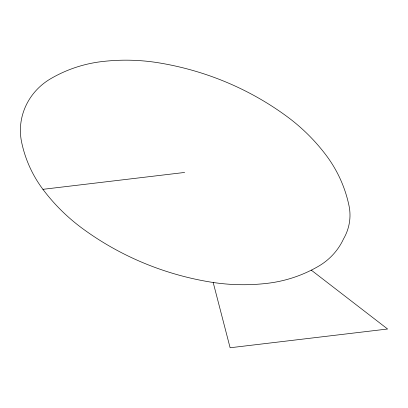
<?xml version="1.0" encoding="UTF-8"?>
<svg xmlns="http://www.w3.org/2000/svg" width="408" height="408" viewBox="0 0 408 408"><rect width="100%" height="100%" fill="white"/><g stroke="black" fill="none" stroke-linecap="round" stroke-linejoin="round"><path stroke-width="0.61" d="M42.922 189.327A200.195 193.285 -21.1 0 0 82.712 228.674A302.44 292 -21.1 0 0 210.304 282.03A200.195 193.285 -21.1 0 0 267.617 283.29A127.826 123.415 -21.1 0 0 318.709 266.133A60.619 58.523 -21.1 0 0 343.531 238.894A48.669 46.991 -21.1 0 0 349.059 205.969A135.731 131.044 -21.1 0 0 326.375 155.581A200.195 193.285 -21.1 0 0 286.584 116.229A302.44 292 -21.1 0 0 158.993 62.873A200.195 193.285 -21.1 0 0 101.679 61.618A127.826 123.415 -21.1 0 0 50.587 78.775A60.619 58.523 -21.1 0 0 21.558 141.867A127.826 123.415 -21.1 0 0 42.922 189.327L184.645 172.451M311.299 270.152L387.6 329.011L230.117 347.759L213.185 282.484"/></g></svg>
